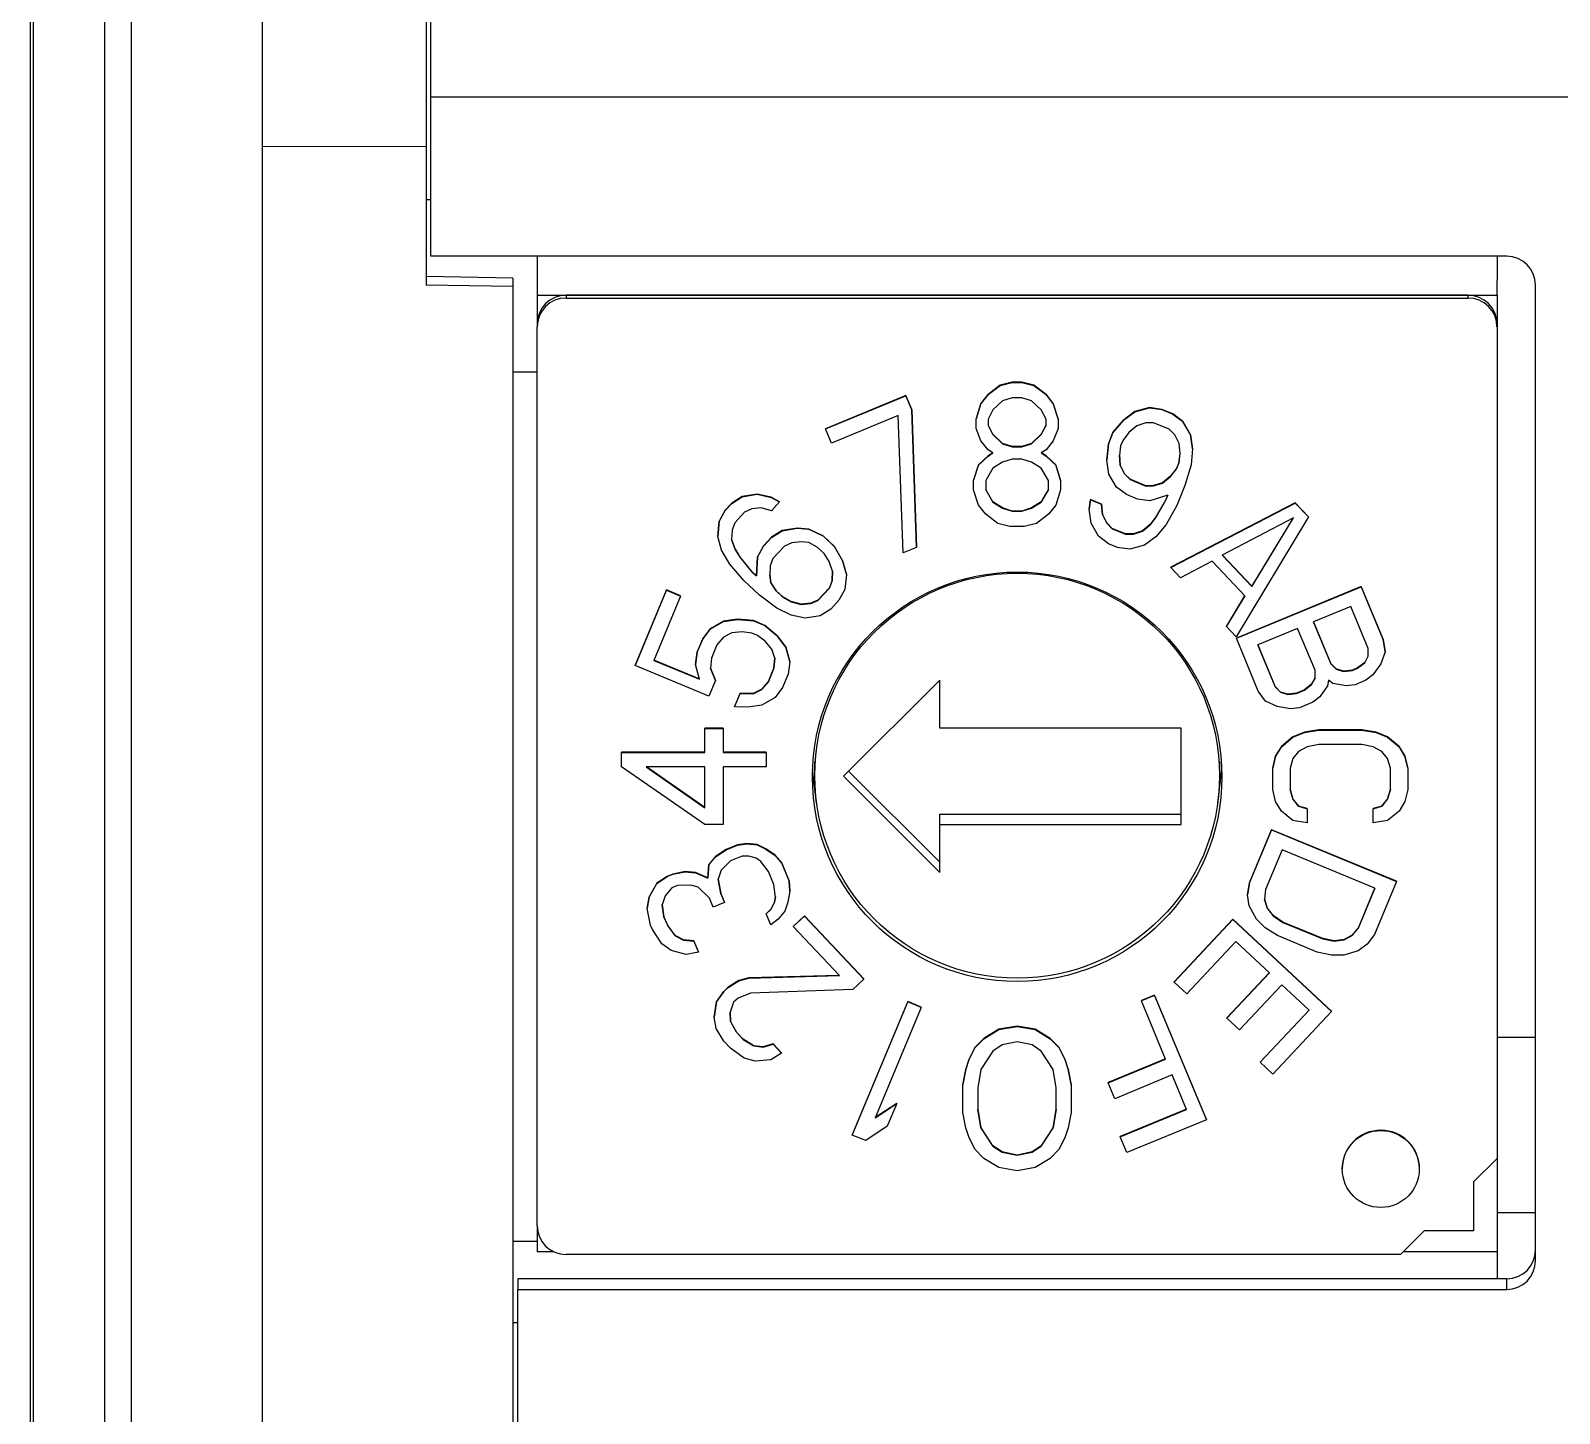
# Model space of a CAD drawing. Header units: millimetres. Extents: x 195 to 222, y 165 to 271.
# Drawn here: x 196.59 to 212.44, y 220.64 to 234.97 of the extents above; entities that cross this region are included whole.
import ezdxf

# ---------------------------------------------------------------- set-up
doc = ezdxf.new("R2010")
doc.units = ezdxf.units.MM

msp = doc.modelspace()

# ---------------------------------------------------------------- linework, layer by layer
at = {"color": 7, "linetype": 'Continuous', "lineweight": 25}
for p, q in [((200.689, 236.233), (200.689, 233.764)), ((200.739, 234.279), (200.739, 235.76)), ((196.589, 169.912), (196.589, 235.633)), ((196.617, 235.622), (196.617, 169.901)), ((197.358, 211.958), (197.358, 235.483)), ((197.63, 235.468), (197.63, 211.786)), ((198.989, 235.468), (198.989, 167.469)), ((220.289, 234.279), (200.739, 234.279)), ((200.739, 232.631), (200.739, 234.279)), ((200.689, 233.764), (198.989, 233.769)), ((200.689, 233.764), (200.689, 232.332)), ((211.889, 232.631), (200.739, 232.631)), ((201.839, 232.631), (201.839, 232.228)), ((211.789, 232.631), (211.789, 232.38)), ((201.589, 232.402), (200.689, 232.419)), ((201.589, 232.318), (200.689, 232.332)), ((201.589, 232.402), (201.589, 232.318)), ((201.589, 232.318), (201.589, 208.789)), ((211.789, 232.228), (211.789, 232.38)), ((212.189, 222.221), (212.189, 232.332)), ((201.839, 232.228), (201.839, 231.929)), ((201.839, 232.228), (211.789, 232.228)), ((202.139, 232.228), (202.139, 232.197)), ((211.489, 232.228), (202.139, 232.228)), ((202.139, 232.197), (211.489, 232.197)), ((211.489, 232.197), (211.489, 232.228)), ((211.789, 232.228), (211.789, 231.929)), ((201.839, 231.929), (201.839, 231.899)), ((201.839, 222.584), (201.839, 231.899)), ((211.789, 231.929), (211.789, 231.899)), ((211.789, 231.899), (211.789, 223.281)), ((201.589, 231.434), (201.839, 231.432)), ((206.639, 231.294), (206.514, 231.199)), ((206.514, 231.196), (206.639, 231.291)), ((206.764, 231.326), (206.639, 231.294)), ((206.639, 231.291), (206.764, 231.323)), ((206.639, 231.291), (206.639, 231.294)), ((206.764, 231.323), (206.764, 231.326)), ((206.864, 231.326), (206.764, 231.326)), ((206.764, 231.323), (206.864, 231.323)), ((206.864, 231.323), (206.864, 231.326)), ((206.989, 231.294), (206.864, 231.326)), ((206.864, 231.323), (206.989, 231.291)), ((206.989, 231.291), (206.989, 231.294)), ((207.114, 231.199), (206.989, 231.294)), ((206.989, 231.291), (207.114, 231.196)), ((205.661, 231.186), (204.829, 230.843)), ((204.829, 230.841), (205.661, 231.184)), ((205.661, 231.184), (205.661, 231.186)), ((205.722, 231.04), (205.661, 231.186)), ((205.661, 231.184), (205.722, 231.037)), ((206.439, 231.103), (206.389, 230.944)), ((206.389, 230.942), (206.439, 231.101)), ((206.514, 231.199), (206.439, 231.103)), ((206.439, 231.101), (206.514, 231.196)), ((206.439, 231.101), (206.439, 231.103)), ((206.514, 231.196), (206.514, 231.199)), ((206.664, 231.132), (206.564, 231.037)), ((206.764, 231.164), (206.664, 231.132)), ((206.864, 231.164), (206.764, 231.164)), ((206.964, 231.132), (206.864, 231.164)), ((207.064, 231.037), (206.964, 231.132)), ((207.114, 231.196), (207.114, 231.199)), ((207.189, 231.103), (207.114, 231.199)), ((207.114, 231.196), (207.189, 231.101)), ((207.189, 231.101), (207.189, 231.103)), ((207.239, 230.944), (207.189, 231.103)), ((207.189, 231.101), (207.239, 230.942)), ((208.186, 231.062), (208.034, 231.021)), ((208.034, 231.019), (208.186, 231.059)), ((208.186, 231.059), (208.186, 231.062)), ((208.314, 231.043), (208.186, 231.062)), ((208.186, 231.059), (208.314, 231.041)), ((208.314, 231.041), (208.314, 231.043)), ((208.429, 230.996), (208.314, 231.043)), ((205.583, 230.98), (204.89, 230.694)), ((205.634, 229.555), (205.583, 230.98)), ((205.722, 231.04), (205.722, 231.037)), ((205.773, 229.615), (205.722, 231.04)), ((205.722, 231.037), (205.773, 229.613)), ((206.389, 230.942), (206.389, 230.944)), ((206.389, 230.846), (206.389, 230.942)), ((206.564, 231.037), (206.514, 230.942)), ((206.514, 230.942), (206.514, 230.878)), ((207.114, 230.942), (207.064, 231.037)), ((207.114, 230.878), (207.114, 230.942)), ((207.239, 230.942), (207.239, 230.944)), ((207.239, 230.942), (207.239, 230.846)), ((207.916, 230.932), (207.808, 230.805)), ((207.808, 230.802), (207.916, 230.93)), ((208.034, 231.021), (207.916, 230.932)), ((207.916, 230.93), (208.034, 231.019)), ((207.916, 230.93), (207.916, 230.932)), ((208.034, 231.019), (208.034, 231.021)), ((208.148, 230.903), (208.054, 230.873)), ((208.229, 230.903), (208.148, 230.903)), ((208.391, 230.837), (208.229, 230.903)), ((208.314, 231.041), (208.429, 230.993)), ((208.429, 230.993), (208.429, 230.996)), ((208.532, 230.919), (208.429, 230.996)), ((208.429, 230.993), (208.532, 230.916)), ((208.532, 230.916), (208.532, 230.919)), ((208.611, 230.783), (208.532, 230.919)), ((208.532, 230.916), (208.611, 230.78)), ((204.829, 230.841), (204.829, 230.843)), ((204.89, 230.694), (204.829, 230.841)), ((206.439, 230.719), (206.389, 230.846)), ((206.564, 230.785), (206.514, 230.881)), ((206.514, 230.878), (206.564, 230.783)), ((206.564, 230.783), (206.564, 230.785)), ((206.664, 230.69), (206.564, 230.785)), ((206.564, 230.783), (206.664, 230.687)), ((207.064, 230.785), (206.964, 230.69)), ((206.964, 230.687), (207.064, 230.783)), ((207.114, 230.881), (207.064, 230.785)), ((207.064, 230.783), (207.114, 230.878)), ((207.064, 230.783), (207.064, 230.785)), ((207.239, 230.846), (207.189, 230.719)), ((207.808, 230.805), (207.76, 230.687)), ((207.76, 230.684), (207.808, 230.802)), ((207.808, 230.802), (207.808, 230.805)), ((207.971, 230.803), (207.912, 230.725)), ((208.054, 230.873), (207.971, 230.803)), ((208.448, 230.779), (208.391, 230.837)), ((208.493, 230.691), (208.448, 230.779)), ((208.611, 230.78), (208.611, 230.783)), ((208.632, 230.637), (208.611, 230.783)), ((208.611, 230.78), (208.632, 230.634)), ((206.514, 230.624), (206.439, 230.719)), ((206.564, 230.592), (206.514, 230.624)), ((206.562, 230.593), (206.514, 230.563)), ((206.514, 230.56), (206.564, 230.592)), ((206.664, 230.687), (206.664, 230.69)), ((206.764, 230.658), (206.664, 230.69)), ((206.664, 230.687), (206.764, 230.655)), ((206.764, 230.655), (206.764, 230.658)), ((206.864, 230.658), (206.764, 230.658)), ((206.764, 230.655), (206.864, 230.655)), ((206.964, 230.69), (206.864, 230.658)), ((206.864, 230.655), (206.964, 230.687)), ((206.864, 230.655), (206.864, 230.658)), ((206.964, 230.687), (206.964, 230.69)), ((207.114, 230.624), (207.064, 230.592)), ((207.064, 230.592), (207.114, 230.56)), ((207.114, 230.563), (207.066, 230.593)), ((207.189, 230.719), (207.114, 230.624)), ((207.76, 230.687), (207.745, 230.521)), ((207.745, 230.518), (207.76, 230.684)), ((207.76, 230.684), (207.76, 230.687)), ((207.887, 230.666), (207.874, 230.568)), ((207.883, 230.464), (207.874, 230.57)), ((207.874, 230.568), (207.883, 230.461)), ((207.912, 230.725), (207.887, 230.666)), ((208.502, 230.586), (208.489, 230.489)), ((208.489, 230.487), (208.503, 230.584)), ((208.503, 230.584), (208.493, 230.691)), ((208.632, 230.634), (208.617, 230.468)), ((208.632, 230.634), (208.632, 230.637)), ((206.414, 230.467), (206.364, 230.308)), ((206.364, 230.306), (206.414, 230.465)), ((206.514, 230.563), (206.414, 230.467)), ((206.414, 230.465), (206.514, 230.56)), ((206.414, 230.465), (206.414, 230.467)), ((206.564, 230.433), (206.489, 230.306)), ((206.514, 230.56), (206.514, 230.563)), ((206.664, 230.496), (206.564, 230.433)), ((206.764, 230.528), (206.664, 230.496)), ((206.864, 230.528), (206.764, 230.528)), ((206.964, 230.496), (206.864, 230.528)), ((207.064, 230.433), (206.964, 230.496)), ((207.139, 230.306), (207.064, 230.433)), ((207.114, 230.56), (207.114, 230.563)), ((207.214, 230.467), (207.114, 230.563)), ((207.114, 230.56), (207.214, 230.465)), ((207.214, 230.465), (207.214, 230.467)), ((207.264, 230.308), (207.214, 230.467)), ((207.214, 230.465), (207.264, 230.306)), ((207.745, 230.518), (207.745, 230.521)), ((207.765, 230.372), (207.745, 230.518)), ((207.883, 230.461), (207.883, 230.464)), ((207.928, 230.377), (207.883, 230.464)), ((207.883, 230.461), (207.928, 230.374)), ((208.465, 230.43), (208.405, 230.352)), ((208.405, 230.349), (208.465, 230.428)), ((208.489, 230.489), (208.465, 230.43)), ((208.465, 230.428), (208.489, 230.487)), ((208.465, 230.43), (208.465, 230.428)), ((208.489, 230.487), (208.489, 230.489)), ((208.617, 230.468), (208.554, 230.253)), ((206.364, 230.306), (206.364, 230.308)), ((206.364, 230.21), (206.364, 230.306)), ((206.489, 230.306), (206.489, 230.21)), ((207.139, 230.21), (207.139, 230.306)), ((207.264, 230.306), (207.264, 230.308)), ((207.264, 230.306), (207.264, 230.21)), ((207.844, 230.237), (207.765, 230.372)), ((207.928, 230.374), (207.928, 230.377)), ((207.985, 230.319), (207.928, 230.377)), ((207.928, 230.374), (207.985, 230.316)), ((207.985, 230.316), (207.985, 230.319)), ((208.147, 230.252), (207.985, 230.319)), ((207.985, 230.316), (208.147, 230.249)), ((208.228, 230.253), (208.147, 230.252)), ((208.147, 230.249), (208.147, 230.252)), ((208.147, 230.249), (208.228, 230.25)), ((208.322, 230.283), (208.228, 230.253)), ((208.228, 230.25), (208.322, 230.28)), ((208.228, 230.25), (208.228, 230.253)), ((208.405, 230.352), (208.322, 230.283)), ((208.322, 230.28), (208.405, 230.349)), ((208.322, 230.28), (208.322, 230.283)), ((208.405, 230.349), (208.405, 230.352)), ((208.554, 230.253), (208.469, 230.048)), ((203.966, 230.14), (203.857, 230.071)), ((203.857, 230.068), (203.966, 230.137)), ((204.121, 230.166), (203.966, 230.14)), ((203.966, 230.137), (204.121, 230.163)), ((203.966, 230.137), (203.966, 230.14)), ((204.121, 230.163), (204.121, 230.166)), ((204.265, 230.133), (204.121, 230.166)), ((204.121, 230.163), (204.265, 230.131)), ((204.265, 230.131), (204.265, 230.133)), ((204.352, 230.086), (204.265, 230.133)), ((204.265, 230.131), (204.352, 230.084)), ((206.414, 230.051), (206.364, 230.21)), ((206.564, 230.086), (206.489, 230.213)), ((206.489, 230.21), (206.564, 230.083)), ((207.139, 230.213), (207.064, 230.086)), ((207.064, 230.083), (207.139, 230.21)), ((207.264, 230.21), (207.214, 230.051)), ((207.574, 230.11), (207.56, 230.012)), ((207.56, 230.01), (207.574, 230.107)), ((207.574, 230.11), (207.574, 230.107)), ((207.689, 230.062), (207.574, 230.11)), ((207.574, 230.107), (207.689, 230.06)), ((207.947, 230.16), (207.844, 230.237)), ((208.063, 230.112), (207.947, 230.16)), ((208.19, 230.094), (208.063, 230.112)), ((208.378, 230.154), (208.19, 230.094)), ((208.353, 230.098), (208.257, 229.931)), ((208.257, 229.929), (208.353, 230.095)), ((208.353, 230.095), (208.378, 230.154)), ((208.377, 230.154), (208.353, 230.098)), ((208.353, 230.095), (208.353, 230.098)), ((203.788, 229.998), (203.726, 229.886)), ((203.726, 229.883), (203.788, 229.996)), ((203.857, 230.071), (203.788, 229.998)), ((203.788, 229.996), (203.857, 230.068)), ((203.788, 229.996), (203.788, 229.998)), ((203.857, 230.068), (203.857, 230.071)), ((203.99, 229.978), (203.888, 229.869)), ((204.065, 230.011), (203.99, 229.978)), ((204.163, 230.022), (204.065, 230.011)), ((204.267, 229.993), (204.163, 230.022)), ((204.352, 230.084), (204.267, 229.993)), ((204.352, 230.084), (204.352, 230.086)), ((206.489, 229.956), (206.414, 230.051)), ((206.614, 229.861), (206.489, 229.956)), ((206.564, 230.083), (206.564, 230.086)), ((206.664, 230.022), (206.564, 230.086)), ((206.564, 230.083), (206.664, 230.02)), ((206.664, 230.02), (206.664, 230.022)), ((206.764, 229.99), (206.664, 230.022)), ((206.664, 230.02), (206.764, 229.988)), ((206.764, 229.99), (206.764, 229.988)), ((206.864, 229.99), (206.764, 229.99)), ((206.764, 229.988), (206.864, 229.988)), ((206.964, 230.022), (206.864, 229.99)), ((206.864, 229.988), (206.964, 230.02)), ((206.864, 229.988), (206.864, 229.99)), ((207.064, 230.086), (206.964, 230.022)), ((206.964, 230.02), (207.064, 230.083)), ((206.964, 230.02), (206.964, 230.022)), ((207.139, 229.956), (207.014, 229.861)), ((207.064, 230.083), (207.064, 230.086)), ((207.214, 230.051), (207.139, 229.956)), ((207.56, 230.01), (207.56, 230.012)), ((207.581, 229.864), (207.56, 230.01)), ((207.689, 230.06), (207.689, 230.062)), ((207.699, 229.955), (207.689, 230.062)), ((207.689, 230.06), (207.699, 229.952)), ((207.699, 229.952), (207.699, 229.955)), ((207.744, 229.868), (207.699, 229.955)), ((207.699, 229.952), (207.744, 229.865)), ((208.469, 230.048), (208.36, 229.851)), ((209.698, 230.075), (208.406, 229.409)), ((208.406, 229.406), (209.698, 230.073)), ((209.698, 230.073), (209.698, 230.075)), ((209.834, 229.931), (209.698, 230.075)), ((209.698, 230.073), (209.834, 229.929)), ((203.726, 229.886), (203.711, 229.73)), ((203.711, 229.727), (203.726, 229.883)), ((203.726, 229.883), (203.726, 229.886)), ((203.86, 229.792), (203.855, 229.694)), ((203.888, 229.869), (203.86, 229.792)), ((204.378, 229.789), (204.27, 229.719)), ((204.27, 229.717), (204.378, 229.786)), ((204.534, 229.814), (204.378, 229.789)), ((204.378, 229.786), (204.534, 229.812)), ((204.378, 229.786), (204.378, 229.789)), ((204.534, 229.812), (204.534, 229.814)), ((204.655, 229.803), (204.534, 229.814)), ((204.534, 229.812), (204.655, 229.801)), ((204.655, 229.803), (204.655, 229.801)), ((204.806, 229.731), (204.655, 229.803)), ((204.655, 229.801), (204.806, 229.728)), ((206.739, 229.829), (206.614, 229.861)), ((206.889, 229.829), (206.739, 229.829)), ((207.014, 229.861), (206.889, 229.829)), ((207.659, 229.728), (207.581, 229.864)), ((207.744, 229.865), (207.744, 229.868)), ((207.801, 229.81), (207.744, 229.868)), ((207.744, 229.865), (207.801, 229.807)), ((207.801, 229.807), (207.801, 229.81)), ((207.939, 229.753), (207.801, 229.81)), ((207.801, 229.807), (207.939, 229.75)), ((208.114, 229.783), (208.021, 229.753)), ((208.021, 229.751), (208.114, 229.781)), ((208.197, 229.853), (208.114, 229.783)), ((208.114, 229.781), (208.197, 229.85)), ((208.114, 229.781), (208.114, 229.783)), ((208.257, 229.931), (208.197, 229.853)), ((208.197, 229.85), (208.257, 229.929)), ((208.197, 229.85), (208.197, 229.853)), ((208.36, 229.851), (208.253, 229.724)), ((208.257, 229.929), (208.257, 229.931)), ((209.679, 229.92), (208.94, 229.533)), ((209.834, 229.929), (209.085, 228.686)), ((209.246, 229.209), (209.679, 229.92)), ((209.677, 229.918), (209.246, 229.212)), ((209.834, 229.931), (209.834, 229.929)), ((203.711, 229.727), (203.711, 229.73)), ((203.752, 229.585), (203.711, 229.727)), ((203.891, 229.596), (203.855, 229.697)), ((203.855, 229.694), (203.891, 229.593)), ((204.184, 229.629), (204.122, 229.516)), ((204.122, 229.513), (204.184, 229.626)), ((204.27, 229.719), (204.184, 229.629)), ((204.184, 229.626), (204.27, 229.717)), ((204.184, 229.626), (204.184, 229.629)), ((204.27, 229.717), (204.27, 229.719)), ((204.403, 229.626), (204.284, 229.499)), ((204.478, 229.659), (204.403, 229.626)), ((204.576, 229.67), (204.478, 229.659)), ((204.656, 229.663), (204.576, 229.67)), ((204.743, 229.616), (204.656, 229.663)), ((204.806, 229.728), (204.806, 229.731)), ((204.922, 229.622), (204.806, 229.731)), ((204.806, 229.728), (204.922, 229.62)), ((204.922, 229.62), (204.922, 229.622)), ((205.004, 229.477), (204.922, 229.622)), ((204.922, 229.62), (205.004, 229.475)), ((207.763, 229.651), (207.659, 229.728)), ((207.855, 229.613), (207.763, 229.651)), ((207.939, 229.75), (207.939, 229.753)), ((208.021, 229.753), (207.939, 229.753)), ((207.939, 229.75), (208.021, 229.751)), ((208.135, 229.635), (207.983, 229.594)), ((208.021, 229.751), (208.021, 229.753)), ((208.253, 229.724), (208.135, 229.635)), ((203.835, 229.44), (203.752, 229.585)), ((203.891, 229.593), (203.891, 229.596)), ((203.943, 229.512), (203.891, 229.596)), ((203.891, 229.593), (203.943, 229.51)), ((203.943, 229.51), (203.943, 229.512)), ((204.066, 229.363), (203.943, 229.512)), ((203.943, 229.51), (204.066, 229.361)), ((204.122, 229.516), (204.113, 229.32)), ((204.113, 229.317), (204.122, 229.513)), ((204.122, 229.513), (204.122, 229.516)), ((204.284, 229.499), (204.256, 229.423)), ((204.813, 229.551), (204.743, 229.616)), ((204.866, 229.467), (204.813, 229.551)), ((204.902, 229.366), (204.866, 229.467)), ((205.004, 229.475), (205.004, 229.477)), ((205.046, 229.336), (205.004, 229.477)), ((205.004, 229.475), (205.046, 229.333)), ((205.773, 229.613), (205.634, 229.555)), ((205.773, 229.613), (205.773, 229.615)), ((207.983, 229.594), (207.855, 229.613)), ((208.836, 229.47), (208.508, 229.298)), ((209.176, 229.11), (208.836, 229.47)), ((208.94, 229.533), (209.246, 229.209)), ((209.246, 229.212), (208.942, 229.534)), ((203.981, 229.27), (203.835, 229.44)), ((204.066, 229.361), (204.066, 229.363)), ((204.113, 229.32), (204.066, 229.363)), ((204.066, 229.361), (204.113, 229.317)), ((204.113, 229.317), (204.113, 229.32)), ((204.256, 229.423), (204.251, 229.325)), ((204.263, 229.248), (204.251, 229.327)), ((204.251, 229.325), (204.263, 229.245)), ((204.897, 229.268), (204.902, 229.366)), ((204.902, 229.366), (204.897, 229.27)), ((205.046, 229.333), (205.03, 229.177)), ((205.046, 229.333), (205.046, 229.336)), ((208.406, 229.406), (208.406, 229.409)), ((208.508, 229.298), (208.406, 229.406)), ((203.179, 229.173), (202.854, 228.39)), ((202.854, 228.388), (203.179, 229.17)), ((203.179, 229.17), (203.179, 229.173)), ((203.326, 229.112), (203.179, 229.173)), ((203.179, 229.17), (203.326, 229.109)), ((204.144, 229.118), (203.981, 229.27)), ((204.263, 229.245), (204.263, 229.248)), ((204.316, 229.164), (204.263, 229.248)), ((204.263, 229.245), (204.316, 229.162)), ((204.316, 229.162), (204.316, 229.164)), ((204.386, 229.099), (204.316, 229.164)), ((204.316, 229.162), (204.386, 229.096)), ((204.869, 229.194), (204.749, 229.067)), ((204.749, 229.064), (204.869, 229.191)), ((204.897, 229.27), (204.869, 229.194)), ((204.869, 229.191), (204.897, 229.268)), ((204.869, 229.191), (204.869, 229.194)), ((204.897, 229.268), (204.897, 229.27)), ((205.03, 229.177), (204.968, 229.065)), ((210.38, 229.207), (209.087, 228.674)), ((209.087, 228.671), (210.38, 229.205)), ((209.246, 229.209), (209.246, 229.212)), ((210.38, 229.205), (210.38, 229.207)), ((210.608, 228.66), (210.38, 229.207)), ((210.38, 229.205), (210.608, 228.657)), ((203.326, 229.109), (203.049, 228.442)), ((203.326, 229.109), (203.326, 229.112)), ((204.324, 228.984), (204.144, 229.118)), ((204.474, 228.911), (204.324, 228.984)), ((204.386, 229.096), (204.386, 229.099)), ((204.473, 229.052), (204.386, 229.099)), ((204.386, 229.096), (204.473, 229.049)), ((204.473, 229.049), (204.473, 229.052)), ((204.577, 229.023), (204.473, 229.052)), ((204.473, 229.049), (204.577, 229.02)), ((204.675, 229.034), (204.577, 229.023)), ((204.577, 229.02), (204.675, 229.031)), ((204.577, 229.02), (204.577, 229.023)), ((204.749, 229.067), (204.675, 229.034)), ((204.675, 229.031), (204.749, 229.064)), ((204.675, 229.031), (204.675, 229.034)), ((204.749, 229.064), (204.749, 229.067)), ((204.968, 229.065), (204.883, 228.974)), ((209.175, 229.111), (208.983, 228.797)), ((208.983, 228.794), (209.176, 229.11)), ((210.272, 229), (209.887, 228.841)), ((210.452, 228.566), (210.272, 229)), ((203.77, 228.848), (203.633, 228.769)), ((203.633, 228.767), (203.77, 228.845)), ((203.916, 228.868), (203.77, 228.848)), ((203.77, 228.845), (203.916, 228.866)), ((203.77, 228.845), (203.77, 228.848)), ((203.916, 228.866), (203.916, 228.868)), ((204.083, 228.854), (203.916, 228.868)), ((203.916, 228.866), (204.083, 228.851)), ((204.083, 228.851), (204.083, 228.854)), ((204.201, 228.805), (204.083, 228.854)), ((204.083, 228.851), (204.201, 228.802)), ((204.619, 228.879), (204.474, 228.911)), ((204.774, 228.905), (204.619, 228.879)), ((204.883, 228.974), (204.774, 228.905)), ((209.887, 228.841), (210.067, 228.407)), ((210.067, 228.41), (209.888, 228.841)), ((203.556, 228.667), (203.499, 228.529)), ((203.633, 228.769), (203.556, 228.667)), ((203.556, 228.664), (203.633, 228.767)), ((203.556, 228.664), (203.556, 228.667)), ((203.633, 228.767), (203.633, 228.769)), ((203.771, 228.683), (203.703, 228.603)), ((203.859, 228.728), (203.771, 228.683)), ((203.966, 228.737), (203.859, 228.728)), ((204.064, 228.724), (203.966, 228.737)), ((204.123, 228.699), (204.064, 228.724)), ((204.202, 228.64), (204.123, 228.699)), ((204.201, 228.802), (204.201, 228.805)), ((204.329, 228.698), (204.201, 228.805)), ((204.201, 228.802), (204.329, 228.695)), ((204.329, 228.695), (204.329, 228.698)), ((204.418, 228.58), (204.329, 228.698)), ((204.329, 228.695), (204.418, 228.578)), ((208.983, 228.794), (208.983, 228.797)), ((209.085, 228.686), (208.983, 228.794)), ((209.087, 228.671), (209.087, 228.674)), ((209.314, 228.123), (209.087, 228.671)), ((209.721, 228.773), (209.309, 228.602)), ((209.902, 228.339), (209.721, 228.773)), ((203.499, 228.529), (203.48, 228.401)), ((203.48, 228.399), (203.499, 228.526)), ((203.499, 228.526), (203.556, 228.664)), ((203.499, 228.526), (203.499, 228.529)), ((203.703, 228.603), (203.646, 228.465)), ((204.272, 228.557), (204.202, 228.64)), ((204.302, 228.464), (204.272, 228.557)), ((204.418, 228.578), (204.418, 228.58)), ((204.459, 228.429), (204.418, 228.58)), ((204.418, 228.578), (204.459, 228.426)), ((209.309, 228.602), (209.489, 228.169)), ((209.489, 228.171), (209.31, 228.603)), ((210.453, 228.486), (210.452, 228.566)), ((210.628, 228.532), (210.583, 228.406)), ((210.608, 228.657), (210.608, 228.66)), ((210.628, 228.534), (210.608, 228.66)), ((210.608, 228.657), (210.628, 228.532)), ((210.628, 228.532), (210.628, 228.534)), ((202.854, 228.388), (202.854, 228.39)), ((203.62, 228.071), (202.854, 228.388)), ((203.049, 228.442), (203.521, 228.247)), ((203.52, 228.25), (203.05, 228.444)), ((203.48, 228.399), (203.48, 228.401)), ((203.521, 228.247), (203.48, 228.399)), ((203.646, 228.465), (203.637, 228.361)), ((203.687, 228.235), (203.637, 228.363)), ((203.637, 228.361), (203.687, 228.232)), ((204.293, 228.362), (204.236, 228.224)), ((204.236, 228.222), (204.293, 228.36)), ((204.302, 228.465), (204.293, 228.362)), ((204.293, 228.36), (204.302, 228.464)), ((204.293, 228.36), (204.293, 228.362)), ((204.459, 228.426), (204.441, 228.299)), ((204.459, 228.426), (204.459, 228.429)), ((210.067, 228.407), (210.067, 228.41)), ((210.123, 228.353), (210.067, 228.41)), ((210.067, 228.407), (210.123, 228.35)), ((210.123, 228.35), (210.123, 228.353)), ((210.197, 228.33), (210.123, 228.353)), ((210.123, 228.35), (210.197, 228.327)), ((210.344, 228.364), (210.289, 228.341)), ((210.289, 228.338), (210.344, 228.361)), ((210.417, 228.421), (210.344, 228.364)), ((210.344, 228.361), (210.417, 228.418)), ((210.344, 228.361), (210.344, 228.364)), ((210.453, 228.489), (210.417, 228.421)), ((210.417, 228.418), (210.453, 228.486)), ((210.417, 228.418), (210.417, 228.421)), ((210.583, 228.406), (210.501, 228.293)), ((203.687, 228.232), (203.62, 228.071)), ((203.687, 228.235), (203.687, 228.232)), ((204.236, 228.224), (204.168, 228.144)), ((204.168, 228.142), (204.236, 228.222)), ((204.236, 228.222), (204.236, 228.224)), ((204.441, 228.299), (204.383, 228.161)), ((206.014, 228.238), (205.014, 227.241)), ((206.014, 227.739), (206.014, 228.238)), ((209.867, 228.194), (209.794, 228.137)), ((209.794, 228.134), (209.867, 228.191)), ((209.903, 228.262), (209.867, 228.194)), ((209.867, 228.191), (209.903, 228.259)), ((209.867, 228.191), (209.867, 228.194)), ((209.903, 228.259), (209.902, 228.339)), ((210.041, 228.236), (210.033, 228.179)), ((210.088, 228.202), (210.041, 228.236)), ((210.226, 228.179), (210.088, 228.202)), ((210.289, 228.341), (210.197, 228.33)), ((210.197, 228.327), (210.289, 228.338)), ((210.197, 228.327), (210.197, 228.33)), ((210.318, 228.19), (210.226, 228.179)), ((210.289, 228.338), (210.289, 228.341)), ((210.428, 228.236), (210.318, 228.19)), ((210.501, 228.293), (210.428, 228.236)), ((203.943, 228.102), (203.886, 227.964)), ((203.886, 227.962), (203.943, 228.1)), ((203.943, 228.1), (203.943, 228.102)), ((204.08, 228.1), (203.943, 228.102)), ((203.943, 228.1), (204.08, 228.097)), ((204.168, 228.144), (204.08, 228.1)), ((204.08, 228.097), (204.168, 228.142)), ((204.08, 228.097), (204.08, 228.1)), ((204.168, 228.142), (204.168, 228.144)), ((204.306, 228.058), (204.169, 227.979)), ((204.383, 228.161), (204.306, 228.058)), ((209.389, 228.021), (209.314, 228.123)), ((209.489, 228.169), (209.489, 228.171)), ((209.545, 228.114), (209.489, 228.171)), ((209.489, 228.169), (209.545, 228.112)), ((209.545, 228.112), (209.545, 228.114)), ((209.619, 228.091), (209.545, 228.114)), ((209.545, 228.112), (209.619, 228.089)), ((209.711, 228.103), (209.619, 228.091)), ((209.619, 228.089), (209.711, 228.1)), ((209.619, 228.089), (209.619, 228.091)), ((209.794, 228.137), (209.711, 228.103)), ((209.711, 228.1), (209.794, 228.134)), ((209.711, 228.1), (209.711, 228.103)), ((209.794, 228.137), (209.794, 228.134)), ((209.951, 228.065), (209.878, 228.009)), ((210.033, 228.179), (209.951, 228.065)), ((203.886, 227.962), (203.886, 227.964)), ((204.023, 227.959), (203.886, 227.962)), ((204.169, 227.979), (204.023, 227.959)), ((209.51, 227.964), (209.389, 228.021)), ((209.648, 227.941), (209.51, 227.964)), ((209.74, 227.952), (209.648, 227.941)), ((209.878, 228.009), (209.74, 227.952)), ((203.576, 227.737), (203.576, 227.739)), ((203.767, 227.739), (203.576, 227.739)), ((203.576, 227.737), (203.767, 227.737)), ((203.576, 227.488), (203.576, 227.737)), ((203.767, 227.737), (203.767, 227.739)), ((203.767, 227.737), (203.767, 227.488)), ((208.514, 227.739), (206.014, 227.739)), ((208.514, 226.743), (208.514, 227.739)), ((209.94, 227.723), (209.792, 227.698)), ((209.792, 227.696), (209.94, 227.72)), ((209.94, 227.72), (209.94, 227.723)), ((210.387, 227.723), (209.94, 227.723)), ((209.94, 227.72), (210.387, 227.72)), ((210.387, 227.72), (210.387, 227.723)), ((210.536, 227.698), (210.387, 227.723)), ((210.387, 227.72), (210.536, 227.696)), ((209.672, 227.649), (209.553, 227.55)), ((209.553, 227.547), (209.672, 227.646)), ((209.792, 227.698), (209.672, 227.649)), ((209.672, 227.646), (209.792, 227.696)), ((209.672, 227.646), (209.672, 227.649)), ((209.792, 227.696), (209.792, 227.698)), ((209.94, 227.572), (209.821, 227.547)), ((210.387, 227.572), (209.94, 227.572)), ((210.506, 227.547), (210.387, 227.572)), ((210.536, 227.696), (210.536, 227.698)), ((210.655, 227.649), (210.536, 227.698)), ((210.536, 227.696), (210.655, 227.646)), ((210.655, 227.646), (210.655, 227.649)), ((210.775, 227.55), (210.655, 227.649)), ((210.655, 227.646), (210.775, 227.547)), ((202.714, 227.488), (202.714, 227.49)), ((203.576, 227.49), (202.714, 227.49)), ((202.714, 227.338), (202.714, 227.488)), ((202.714, 227.488), (203.576, 227.488)), ((204.214, 227.49), (203.767, 227.49)), ((203.767, 227.488), (204.214, 227.488)), ((204.214, 227.488), (204.214, 227.49)), ((204.214, 227.488), (204.214, 227.338)), ((209.494, 227.451), (209.464, 227.328)), ((209.464, 227.325), (209.494, 227.449)), ((209.553, 227.55), (209.494, 227.451)), ((209.494, 227.449), (209.553, 227.547)), ((209.494, 227.449), (209.494, 227.451)), ((209.553, 227.547), (209.553, 227.55)), ((209.672, 227.424), (209.643, 227.325)), ((209.732, 227.498), (209.672, 227.424)), ((209.821, 227.547), (209.732, 227.498)), ((210.596, 227.498), (210.506, 227.547)), ((210.655, 227.424), (210.596, 227.498)), ((210.685, 227.325), (210.655, 227.424)), ((210.775, 227.547), (210.775, 227.55)), ((210.834, 227.451), (210.775, 227.55)), ((210.775, 227.547), (210.834, 227.449)), ((210.834, 227.449), (210.834, 227.451)), ((210.864, 227.328), (210.834, 227.451)), ((210.834, 227.449), (210.864, 227.325)), ((203.576, 226.741), (202.714, 227.338)), ((202.969, 227.338), (203.576, 226.915)), ((203.576, 227.338), (202.969, 227.338)), ((203.576, 226.918), (202.973, 227.338)), ((203.576, 226.915), (203.576, 227.338)), ((204.214, 227.338), (203.767, 227.338)), ((203.767, 227.338), (203.767, 226.741)), ((204.69, 227.315), (204.733, 226.962)), ((204.714, 227.392), (204.714, 227.241)), ((205.014, 227.241), (206.014, 226.245)), ((205.066, 227.294), (206.014, 226.35)), ((208.895, 226.962), (208.938, 227.315)), ((208.914, 227.241), (208.914, 227.392)), ((209.464, 227.325), (209.464, 227.328)), ((209.464, 227.103), (209.464, 227.325)), ((209.643, 227.325), (209.643, 227.103)), ((210.685, 227.103), (210.685, 227.325)), ((210.864, 227.325), (210.864, 227.328)), ((210.864, 227.325), (210.864, 227.103)), ((209.494, 226.979), (209.464, 227.103)), ((209.672, 227.007), (209.643, 227.105)), ((209.643, 227.103), (209.672, 227.004)), ((210.685, 227.105), (210.655, 227.007)), ((210.655, 227.004), (210.685, 227.103)), ((210.864, 227.103), (210.834, 226.979)), ((209.553, 226.881), (209.494, 226.979)), ((209.672, 227.004), (209.672, 227.007)), ((209.732, 226.933), (209.672, 227.007)), ((209.672, 227.004), (209.732, 226.93)), ((209.732, 226.93), (209.732, 226.933)), ((209.821, 226.908), (209.732, 226.933)), ((209.732, 226.93), (209.821, 226.905)), ((210.596, 226.933), (210.506, 226.908)), ((210.506, 226.905), (210.596, 226.93)), ((210.655, 227.007), (210.596, 226.933)), ((210.596, 226.93), (210.655, 227.004)), ((210.596, 226.93), (210.596, 226.933)), ((210.655, 227.004), (210.655, 227.007)), ((210.834, 226.979), (210.775, 226.881)), ((206.014, 226.848), (208.514, 226.848)), ((206.014, 226.743), (206.014, 226.848)), ((209.672, 226.782), (209.553, 226.881)), ((209.821, 226.757), (209.672, 226.782)), ((209.821, 226.905), (209.821, 226.908)), ((209.821, 226.905), (209.821, 226.757)), ((210.506, 226.905), (210.506, 226.908)), ((210.506, 226.757), (210.506, 226.905)), ((210.655, 226.782), (210.506, 226.757)), ((210.775, 226.881), (210.655, 226.782)), ((203.767, 226.741), (203.576, 226.741)), ((206.014, 226.245), (206.014, 226.743)), ((206.014, 226.743), (208.514, 226.743)), ((209.452, 226.687), (209.224, 226.14)), ((209.224, 226.137), (209.452, 226.685)), ((209.452, 226.685), (209.452, 226.687)), ((210.745, 226.154), (209.452, 226.687)), ((209.452, 226.685), (210.745, 226.151)), ((203.797, 226.482), (203.689, 226.41)), ((203.689, 226.408), (203.797, 226.479)), ((203.915, 226.53), (203.797, 226.482)), ((203.797, 226.479), (203.915, 226.528)), ((203.797, 226.479), (203.797, 226.482)), ((204.013, 226.544), (203.915, 226.53)), ((203.915, 226.528), (204.013, 226.541)), ((203.915, 226.528), (203.915, 226.53)), ((204.013, 226.541), (204.013, 226.544)), ((204.121, 226.534), (204.013, 226.544)), ((204.013, 226.541), (204.121, 226.532)), ((204.121, 226.534), (204.121, 226.532)), ((204.209, 226.49), (204.121, 226.534)), ((204.121, 226.532), (204.209, 226.487)), ((204.209, 226.487), (204.209, 226.49)), ((204.306, 226.422), (204.209, 226.49)), ((204.209, 226.487), (204.306, 226.419)), ((209.56, 226.48), (209.389, 226.069)), ((210.523, 226.082), (209.56, 226.48)), ((203.62, 226.328), (203.608, 226.188)), ((203.608, 226.186), (203.62, 226.325)), ((203.689, 226.41), (203.62, 226.328)), ((203.62, 226.325), (203.689, 226.408)), ((203.62, 226.325), (203.62, 226.328)), ((203.689, 226.408), (203.689, 226.41)), ((203.845, 226.364), (203.746, 226.269)), ((203.963, 226.413), (203.845, 226.364)), ((204.032, 226.414), (203.963, 226.413)), ((204.11, 226.392), (204.032, 226.414)), ((204.158, 226.359), (204.11, 226.392)), ((204.236, 226.256), (204.158, 226.359)), ((204.306, 226.419), (204.306, 226.422)), ((204.374, 226.342), (204.306, 226.422)), ((204.306, 226.419), (204.374, 226.34)), ((204.374, 226.34), (204.374, 226.342)), ((204.45, 226.158), (204.374, 226.342)), ((204.374, 226.34), (204.45, 226.155)), ((203.079, 226.132), (203, 225.991)), ((203.188, 226.203), (203.079, 226.132)), ((203.079, 226.129), (203.188, 226.201)), ((203.079, 226.129), (203.079, 226.132)), ((203.247, 226.228), (203.188, 226.203)), ((203.188, 226.201), (203.247, 226.225)), ((203.188, 226.201), (203.188, 226.203)), ((203.374, 226.253), (203.247, 226.228)), ((203.247, 226.225), (203.374, 226.251)), ((203.247, 226.225), (203.247, 226.228)), ((203.374, 226.251), (203.374, 226.253)), ((203.482, 226.244), (203.374, 226.253)), ((203.374, 226.251), (203.482, 226.241)), ((203.482, 226.241), (203.482, 226.244)), ((203.608, 226.188), (203.482, 226.244)), ((203.482, 226.241), (203.608, 226.186)), ((203.608, 226.186), (203.608, 226.188)), ((203.746, 226.269), (203.716, 226.176)), ((203.744, 226.028), (203.716, 226.177)), ((203.716, 226.176), (203.744, 226.026)), ((204.293, 226.118), (204.236, 226.256)), ((204.45, 226.155), (204.45, 226.158)), ((204.459, 226.054), (204.45, 226.158)), ((204.45, 226.155), (204.459, 226.051)), ((209.224, 226.14), (209.204, 226.014)), ((209.204, 226.012), (209.224, 226.137)), ((209.224, 226.137), (209.224, 226.14)), ((210.745, 226.151), (210.518, 225.603)), ((210.745, 226.151), (210.745, 226.154)), ((203, 225.991), (202.979, 225.875)), ((202.979, 225.872), (203, 225.988)), ((203, 225.988), (203.079, 226.129)), ((203, 225.988), (203, 225.991)), ((203.166, 226.003), (203.136, 225.91)), ((203.236, 226.086), (203.166, 226.003)), ((203.294, 226.11), (203.236, 226.086)), ((203.432, 226.113), (203.294, 226.11)), ((203.51, 226.091), (203.432, 226.113)), ((203.626, 225.977), (203.51, 226.091)), ((203.664, 225.885), (203.626, 225.977)), ((203.744, 226.026), (203.744, 226.028)), ((203.782, 225.936), (203.744, 226.028)), ((203.744, 226.026), (203.782, 225.934)), ((204.311, 225.99), (204.293, 226.118)), ((204.311, 225.992), (204.301, 225.935)), ((204.301, 225.932), (204.311, 225.99)), ((204.459, 226.051), (204.438, 225.935)), ((204.459, 226.051), (204.459, 226.054)), ((209.204, 226.012), (209.204, 226.014)), ((209.221, 225.898), (209.204, 226.012)), ((209.389, 226.069), (209.379, 225.966)), ((210.522, 226.083), (210.353, 225.674)), ((210.353, 225.672), (210.523, 226.082)), ((202.979, 225.872), (202.979, 225.875)), ((203.016, 225.699), (202.979, 225.872)), ((203.154, 225.785), (203.136, 225.911)), ((203.136, 225.91), (203.154, 225.783)), ((203.782, 225.934), (203.664, 225.885)), ((203.782, 225.934), (203.782, 225.936)), ((204.261, 225.865), (204.212, 225.817)), ((204.212, 225.815), (204.261, 225.862)), ((204.212, 225.815), (204.212, 225.817)), ((204.26, 225.7), (204.212, 225.815)), ((204.301, 225.935), (204.261, 225.865)), ((204.261, 225.862), (204.301, 225.932)), ((204.261, 225.862), (204.261, 225.865)), ((204.301, 225.932), (204.301, 225.935)), ((204.408, 225.842), (204.339, 225.759)), ((204.438, 225.935), (204.408, 225.842)), ((209.294, 225.761), (209.221, 225.898)), ((209.405, 225.878), (209.379, 225.968)), ((209.379, 225.966), (209.405, 225.875)), ((209.405, 225.875), (209.405, 225.878)), ((209.469, 225.798), (209.405, 225.878)), ((209.405, 225.875), (209.469, 225.796)), ((203.036, 225.653), (203.016, 225.699)), ((203.154, 225.783), (203.154, 225.785)), ((203.193, 225.693), (203.154, 225.785)), ((203.154, 225.783), (203.193, 225.691)), ((203.193, 225.691), (203.193, 225.693)), ((203.27, 225.59), (203.193, 225.693)), ((203.193, 225.691), (203.27, 225.588)), ((204.339, 225.759), (204.26, 225.7)), ((204.611, 225.795), (204.494, 225.686)), ((204.494, 225.683), (204.611, 225.792)), ((204.494, 225.683), (204.494, 225.686)), ((204.974, 225.175), (204.494, 225.683)), ((204.611, 225.792), (204.611, 225.795)), ((205.227, 225.141), (204.611, 225.795)), ((204.611, 225.792), (205.227, 225.139)), ((209.052, 225.76), (208.442, 225.112)), ((208.442, 225.109), (209.052, 225.758)), ((209.052, 225.758), (209.052, 225.76)), ((210.074, 224.807), (209.052, 225.76)), ((209.052, 225.758), (210.074, 224.804)), ((209.385, 225.67), (209.294, 225.761)), ((209.513, 225.59), (209.385, 225.67)), ((209.469, 225.796), (209.469, 225.798)), ((209.57, 225.73), (209.469, 225.798)), ((209.469, 225.796), (209.57, 225.727)), ((209.57, 225.727), (209.57, 225.73)), ((209.982, 225.56), (209.57, 225.73)), ((209.57, 225.727), (209.982, 225.557)), ((210.353, 225.674), (210.287, 225.594)), ((210.287, 225.592), (210.353, 225.672)), ((210.353, 225.672), (210.353, 225.674)), ((203.132, 225.504), (203.036, 225.653)), ((203.229, 225.436), (203.132, 225.504)), ((203.27, 225.588), (203.27, 225.59)), ((203.358, 225.546), (203.27, 225.59)), ((203.27, 225.588), (203.358, 225.543)), ((203.358, 225.543), (203.358, 225.546)), ((203.465, 225.536), (203.358, 225.546)), ((203.358, 225.543), (203.465, 225.533)), ((203.465, 225.533), (203.465, 225.536)), ((203.513, 225.421), (203.465, 225.536)), ((203.465, 225.533), (203.513, 225.418)), ((209.081, 225.528), (208.573, 224.987)), ((209.429, 225.203), (209.081, 225.528)), ((209.926, 225.42), (209.513, 225.59)), ((209.982, 225.557), (209.982, 225.56)), ((210.102, 225.537), (209.982, 225.56)), ((209.982, 225.557), (210.102, 225.534)), ((210.204, 225.549), (210.102, 225.537)), ((210.102, 225.534), (210.204, 225.546)), ((210.102, 225.534), (210.102, 225.537)), ((210.287, 225.594), (210.204, 225.549)), ((210.204, 225.546), (210.287, 225.592)), ((210.204, 225.546), (210.204, 225.549)), ((210.287, 225.592), (210.287, 225.594)), ((210.443, 225.501), (210.35, 225.432)), ((210.518, 225.603), (210.443, 225.501)), ((203.385, 225.393), (203.229, 225.436)), ((203.513, 225.418), (203.385, 225.393)), ((203.513, 225.418), (203.513, 225.421)), ((210.073, 225.386), (209.926, 225.42)), ((210.202, 225.386), (210.073, 225.386)), ((210.35, 225.432), (210.202, 225.386)), ((209.428, 225.204), (208.988, 224.737)), ((208.988, 224.735), (209.429, 225.203)), ((203.82, 225.055), (203.773, 225.011)), ((203.773, 225.009), (203.82, 225.052)), ((203.93, 225.124), (203.82, 225.055)), ((203.82, 225.052), (203.93, 225.121)), ((203.82, 225.052), (203.82, 225.055)), ((204.034, 225.153), (203.93, 225.124)), ((203.93, 225.121), (204.034, 225.15)), ((203.93, 225.121), (203.93, 225.124)), ((204.971, 225.178), (204.034, 225.153)), ((204.034, 225.15), (204.974, 225.175)), ((204.034, 225.15), (204.034, 225.153)), ((205.11, 225.03), (204.05, 224.994)), ((205.227, 225.139), (205.11, 225.03)), ((205.227, 225.139), (205.227, 225.141)), ((208.442, 225.109), (208.442, 225.112)), ((208.442, 225.109), (208.573, 224.987)), ((209.559, 225.081), (209.118, 224.613)), ((209.842, 224.818), (209.559, 225.081)), ((203.697, 224.906), (203.673, 224.746)), ((203.673, 224.744), (203.697, 224.903)), ((203.773, 225.011), (203.697, 224.906)), ((203.697, 224.903), (203.773, 225.009)), ((203.697, 224.903), (203.697, 224.906)), ((203.773, 225.009), (203.773, 225.011)), ((203.876, 224.9), (203.84, 224.798)), ((203.922, 224.943), (203.876, 224.9)), ((204.05, 224.994), (203.922, 224.943)), ((205.68, 224.906), (205.106, 223.525)), ((205.106, 223.522), (205.68, 224.903)), ((205.68, 224.906), (205.68, 224.903)), ((205.819, 224.848), (205.68, 224.906)), ((205.819, 224.846), (205.68, 224.903)), ((208.24, 224.972), (208.103, 224.916)), ((208.24, 224.97), (208.103, 224.913)), ((208.103, 224.916), (208.103, 224.913)), ((208.354, 224.31), (208.103, 224.913)), ((208.24, 224.97), (208.24, 224.972)), ((208.776, 223.684), (208.24, 224.972)), ((208.24, 224.97), (208.776, 223.681)), ((203.673, 224.744), (203.673, 224.746)), ((203.695, 224.628), (203.673, 224.744)), ((203.84, 224.798), (203.845, 224.7)), ((203.845, 224.703), (203.84, 224.798)), ((205.819, 224.846), (205.343, 223.7)), ((205.819, 224.846), (205.819, 224.848)), ((208.988, 224.735), (208.988, 224.737)), ((209.118, 224.613), (208.988, 224.735)), ((209.84, 224.819), (209.333, 224.28)), ((209.333, 224.277), (209.842, 224.818)), ((210.074, 224.804), (209.464, 224.155)), ((210.074, 224.804), (210.074, 224.807)), ((203.774, 224.497), (203.695, 224.628)), ((203.845, 224.7), (203.845, 224.703)), ((203.907, 224.59), (203.845, 224.703)), ((203.845, 224.7), (203.907, 224.588)), ((203.907, 224.588), (203.907, 224.59)), ((203.976, 224.518), (203.907, 224.59)), ((203.907, 224.588), (203.976, 224.515)), ((206.626, 224.619), (206.47, 224.524)), ((206.47, 224.521), (206.626, 224.617)), ((206.814, 224.651), (206.626, 224.619)), ((206.626, 224.617), (206.814, 224.649)), ((206.626, 224.617), (206.626, 224.619)), ((206.814, 224.649), (206.814, 224.651)), ((207.001, 224.619), (206.814, 224.651)), ((206.814, 224.649), (207.001, 224.617)), ((207.001, 224.617), (207.001, 224.619)), ((207.158, 224.524), (207.001, 224.619)), ((207.001, 224.617), (207.158, 224.521)), ((203.842, 224.424), (203.774, 224.497)), ((203.986, 224.319), (203.842, 224.424)), ((203.976, 224.515), (203.976, 224.518)), ((204.085, 224.449), (203.976, 224.518)), ((203.976, 224.515), (204.085, 224.446)), ((204.085, 224.446), (204.085, 224.449)), ((204.183, 224.438), (204.085, 224.449)), ((204.085, 224.446), (204.183, 224.435)), ((204.287, 224.467), (204.183, 224.438)), ((204.183, 224.435), (204.287, 224.464)), ((204.183, 224.435), (204.183, 224.438)), ((204.287, 224.464), (204.287, 224.467)), ((204.372, 224.376), (204.287, 224.467)), ((204.287, 224.464), (204.372, 224.373)), ((206.376, 224.429), (206.314, 224.301)), ((206.314, 224.299), (206.376, 224.426)), ((206.47, 224.524), (206.376, 224.429)), ((206.376, 224.426), (206.47, 224.521)), ((206.376, 224.426), (206.376, 224.429)), ((206.564, 224.394), (206.439, 224.204)), ((206.47, 224.521), (206.47, 224.524)), ((206.658, 224.458), (206.564, 224.394)), ((206.814, 224.49), (206.658, 224.458)), ((206.97, 224.458), (206.814, 224.49)), ((207.064, 224.394), (206.97, 224.458)), ((207.189, 224.204), (207.064, 224.394)), ((207.158, 224.521), (207.158, 224.524)), ((207.251, 224.429), (207.158, 224.524)), ((207.158, 224.521), (207.251, 224.426)), ((207.251, 224.426), (207.251, 224.429)), ((207.314, 224.301), (207.251, 224.429)), ((207.251, 224.426), (207.314, 224.299)), ((204.101, 224.29), (203.986, 224.319)), ((204.262, 224.304), (204.101, 224.29)), ((204.372, 224.373), (204.262, 224.304)), ((204.372, 224.373), (204.372, 224.376)), ((206.314, 224.301), (206.283, 224.206)), ((206.283, 224.204), (206.314, 224.299)), ((206.314, 224.299), (206.314, 224.301)), ((207.314, 224.299), (207.314, 224.301)), ((207.345, 224.206), (207.314, 224.301)), ((207.314, 224.299), (207.345, 224.204)), ((208.353, 224.312), (207.758, 224.067)), ((207.758, 224.064), (208.354, 224.31)), ((209.333, 224.277), (209.333, 224.28)), ((209.464, 224.155), (209.333, 224.277)), ((206.283, 224.206), (206.251, 224.047)), ((206.251, 224.045), (206.283, 224.204)), ((206.283, 224.204), (206.283, 224.206)), ((206.439, 224.204), (206.408, 224.013)), ((207.22, 224.013), (207.189, 224.204)), ((207.345, 224.204), (207.345, 224.206)), ((207.376, 224.047), (207.345, 224.206)), ((207.345, 224.204), (207.376, 224.045)), ((208.422, 224.146), (207.827, 223.9)), ((208.57, 223.789), (208.422, 224.146)), ((206.251, 224.045), (206.251, 224.047)), ((206.251, 223.758), (206.251, 224.045)), ((206.408, 224.013), (206.408, 223.79)), ((207.22, 223.79), (207.22, 224.013)), ((207.376, 224.045), (207.376, 224.047)), ((207.376, 224.045), (207.376, 223.758)), ((207.758, 224.064), (207.758, 224.067)), ((207.827, 223.9), (207.758, 224.064)), ((205.343, 223.7), (205.567, 223.849)), ((205.567, 223.851), (205.344, 223.704)), ((205.567, 223.849), (205.469, 223.614)), ((205.567, 223.849), (205.567, 223.851)), ((206.283, 223.599), (206.251, 223.758)), ((206.439, 223.602), (206.408, 223.793)), ((206.408, 223.79), (206.439, 223.599)), ((207.22, 223.793), (207.189, 223.602)), ((207.189, 223.599), (207.22, 223.79)), ((207.376, 223.758), (207.345, 223.599)), ((208.569, 223.791), (207.883, 223.508)), ((207.883, 223.506), (208.57, 223.789)), ((205.469, 223.614), (205.245, 223.465)), ((206.314, 223.504), (206.283, 223.599)), ((206.439, 223.599), (206.439, 223.602)), ((206.564, 223.411), (206.439, 223.602)), ((206.439, 223.599), (206.564, 223.409)), ((207.189, 223.602), (207.064, 223.411)), ((207.064, 223.409), (207.189, 223.599)), ((207.189, 223.599), (207.189, 223.602)), ((207.345, 223.599), (207.314, 223.504)), ((208.776, 223.681), (207.951, 223.341)), ((208.776, 223.681), (208.776, 223.684)), ((205.106, 223.522), (205.106, 223.525)), ((205.245, 223.465), (205.106, 223.522)), ((206.376, 223.377), (206.314, 223.504)), ((207.314, 223.504), (207.251, 223.377)), ((207.883, 223.506), (207.883, 223.508)), ((207.951, 223.341), (207.883, 223.506)), ((206.47, 223.281), (206.376, 223.377)), ((206.626, 223.186), (206.47, 223.281)), ((206.564, 223.409), (206.564, 223.411)), ((206.658, 223.348), (206.564, 223.411)), ((206.564, 223.409), (206.658, 223.345)), ((206.658, 223.345), (206.658, 223.348)), ((206.814, 223.316), (206.658, 223.348)), ((206.658, 223.345), (206.814, 223.313)), ((206.97, 223.348), (206.814, 223.316)), ((206.814, 223.313), (206.97, 223.345)), ((206.814, 223.313), (206.814, 223.316)), ((207.064, 223.411), (206.97, 223.348)), ((206.97, 223.345), (207.064, 223.409)), ((206.97, 223.345), (206.97, 223.348)), ((207.158, 223.281), (207.001, 223.186)), ((207.064, 223.409), (207.064, 223.411)), ((207.251, 223.377), (207.158, 223.281)), ((211.789, 223.281), (211.544, 223.037)), ((211.789, 223.281), (211.789, 222.316)), ((206.814, 223.154), (206.626, 223.186)), ((207.001, 223.186), (206.814, 223.154)), ((210.184, 223.175), (210.184, 223.172)), ((210.984, 223.172), (210.984, 223.175)), ((211.544, 223.037), (211.544, 222.529)), ((201.839, 222.584), (201.839, 222.316)), ((211.034, 222.529), (210.789, 222.285)), ((211.544, 222.529), (211.034, 222.529)), ((201.839, 222.419), (201.589, 222.419)), ((201.839, 222.316), (202.007, 222.316)), ((210.789, 222.285), (202.139, 222.285)), ((210.82, 222.316), (211.789, 222.316)), ((211.789, 222.316), (211.789, 222.033)), ((201.639, 222.033), (201.639, 221.922)), ((211.889, 222.033), (201.639, 222.033)), ((211.889, 221.922), (211.889, 222.033)), ((201.639, 219.082), (201.639, 221.922)), ((201.639, 221.922), (211.889, 221.922)), ((201.639, 221.577), (201.589, 221.577))]:
    msp.add_line(p, q, dxfattribs=at)
at = {"color": 8, "linetype": 'Continuous', "lineweight": 25}
for p, q in [((200.689, 233.219), (200.739, 233.219)), ((211.789, 224.539), (212.189, 224.539)), ((212.189, 222.718), (211.789, 222.718))]:
    msp.add_line(p, q, dxfattribs=at)
at = {"color": 7, "linetype": 'Continuous', "lineweight": 25}
for centre, radius in [((206.815, 227.236), 2.122), ((206.815, 227.247), 2.098), ((210.584, 223.171), 0.399)]:
    msp.add_circle(centre, radius, dxfattribs=at)
for centre, radius, start, end in [((211.889, 232.331), 0.299, 0.1094, 90.109), ((202.138, 231.928), 0.299, 89.8912, 179.8904), ((202.138, 231.898), 0.299, 89.8912, 179.8904), ((211.489, 231.928), 0.299, 0.1095, 90.1089), ((211.489, 231.898), 0.299, 0.1095, 90.1089), ((210.583, 223.174), 0.399, 89.891, 179.8905), ((210.585, 223.174), 0.399, 0.1095, 90.109), ((202.138, 222.585), 0.299, 180.1096, 270.1089), ((211.889, 222.332), 0.299, 269.891, 359.8905), ((211.889, 222.221), 0.299, 269.891, 359.8906)]:
    msp.add_arc(centre, radius, start, end, dxfattribs=at)

doc.saveas('drawing.dxf')
